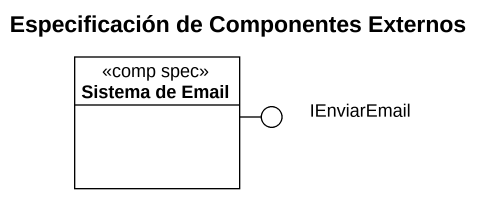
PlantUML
@startuml
title Especificación de Componentes Externos
allowmixing
hide circle
hide empty members
class "Sistema de Email" as Sistema_de_Email <<comp spec>>
() IEnviarEmail
Sistema_de_Email -right- IEnviarEmail
@enduml
